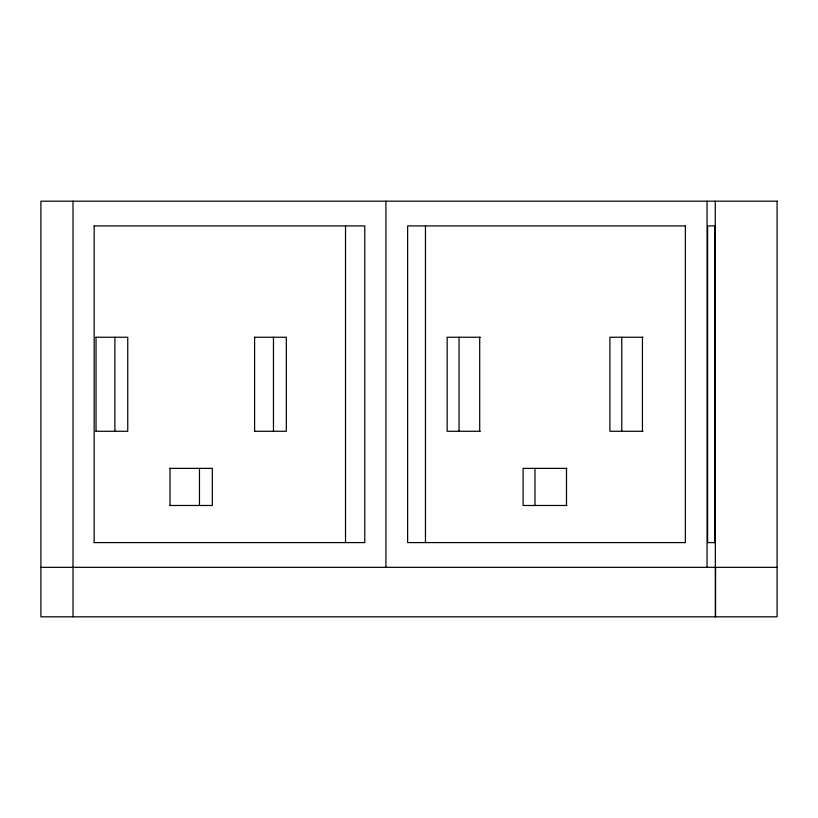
<?xml version="1.0" encoding="UTF-8"?>
<svg xmlns="http://www.w3.org/2000/svg" width="818" height="818" viewBox="0 0 818 818"><rect width="100%" height="100%" fill="white"/><g stroke="black" fill="none" stroke-linecap="round" stroke-linejoin="round"><path stroke-width="1.23" d="M94.039 225.921L364.787 225.921L364.787 542.6L94.039 542.6M715.034 225.921L707.611 225.921L707.611 542.6L715.034 542.6M95.87 337.251L127.751 337.251L127.751 431.27L95.87 431.27M254.439 337.251L286.32 337.251L286.32 431.27L254.439 431.27M480.319 337.251L447.16 337.251L447.16 431.27L480.319 431.27M643.06 337.251L609.891 337.251L609.891 431.27L643.06 431.27M169.623 468.377L212.322 468.377L212.322 505.483L169.623 505.483M566.894 468.377L523.101 468.377L523.101 505.483L566.894 505.483M40.9 567.334L777.1 567.334M715.576 567.334L715.576 616.813M715.269 201.187L715.341 616.813M714.707 225.921L714.707 542.6M707.059 201.187L707.059 567.334M642.437 337.251L642.437 431.27M621.772 337.251L621.772 431.27M566.496 468.377L566.496 505.483M534.982 468.377L534.982 505.483M479.706 337.251L479.706 431.27M459.041 337.251L459.041 431.27M425.462 225.921L425.462 542.6M385.932 201.187L385.932 567.334M345.523 225.921L345.523 542.6M273.468 337.251L273.468 431.27M254.602 337.251L254.602 431.27M199.469 468.377L199.469 505.483M170.032 468.377L170.032 505.483M114.898 337.251L114.898 431.27M96.033 337.251L96.033 431.27M94.162 225.921L94.162 542.6M73.017 201.187L73.017 616.813M777.1 201.187L40.9 201.187L40.91 616.813L777.08 616.813L777.1 201.187M685.361 225.921L407.63 225.921L407.63 542.6L685.361 542.6L685.361 225.921"/></g></svg>
